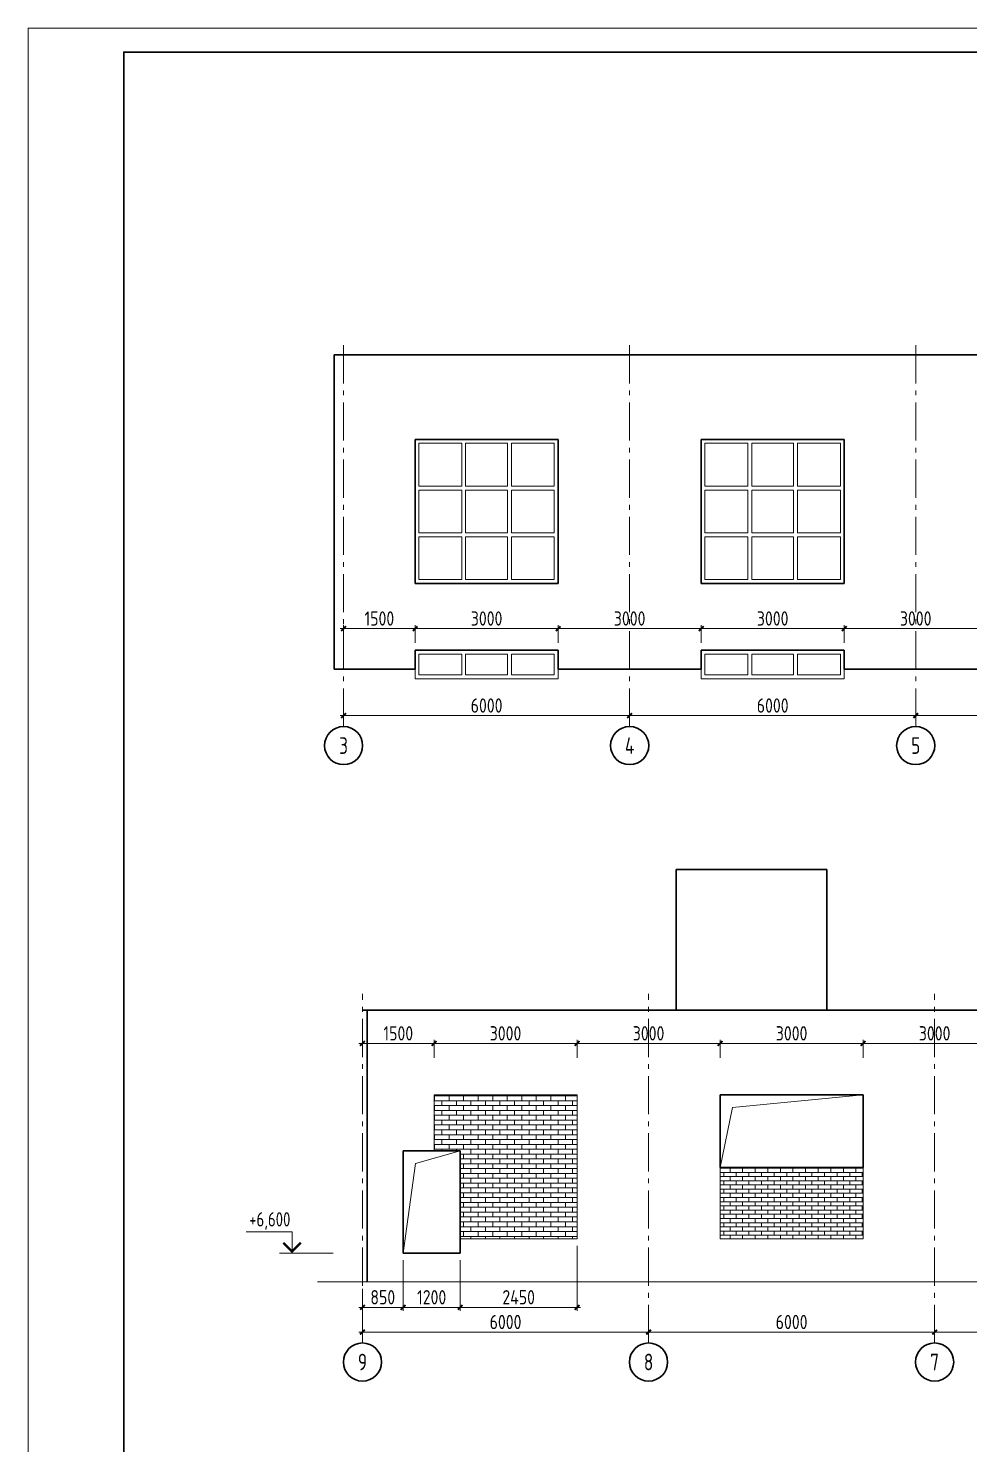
# Model space of a CAD drawing. Extents: x -965262 to 1142518, y -357520 to 71675.
# Drawn here: x 1058418 to 1078141, y -210388 to -180688 of the extents above; entities that cross this region are included whole.
import ezdxf

# ---------------------------------------------------------------- set-up
doc = ezdxf.new("R2010")
doc.units = 0
doc.header["$LTSCALE"] = 10
doc.linetypes.add('GOST2.303 6', pattern=[12, 8, -1.5, 1, -1.5])
doc.layers.get('0').update_dxf_attribs({"linetype": 'CONTINUOUS', "lineweight": 30})
doc.layers.get('Defpoints').update_dxf_attribs({"linetype": 'CONTINUOUS'})
doc.styles.add('GOST 2.304', font='isocpeur.ttf', dxfattribs={"width": 0.75, "height": 250})
doc.styles.add('ГОСТ 2м', font='isocpeur.ttf', dxfattribs={"width": 0.8, "height": 250})
doc.dimstyles.new('ГОСТ 2м', dxfattribs={"dimtxt": 250, "dimasz": 100, "dimexe": 75, "dimexo": 150, "dimgap": 62.5, "dimtad": 1, "dimdec": 0, "dimtxsty": 'ГОСТ 2м', "dimblk": 'ARCHTICK', "dimcen": 150, "dimdle": 75, "dimclrd": 256, "dimclre": 256, "dimclrt": 256, "dimadec": 0, "dimazin": 0, "dimtfac": 1, "dimtdec": 0, "dimtmove": 0, "dimatfit": 3, "dimldrblk": 'OBLIQUE', "dimfxl": 1, "dimlwd": 15, "dimlwe": 15, "dimarcsym": 0})

# ---------------------------------------------------------------- blocks, each defined once
blk = doc.blocks.new('_ArchTick')
at = {"color": 0, "linetype": 'ByBlock', "lineweight": 0, "const_width": 0.4}
blk.add_lwpolyline([(-0.5, -0.5), (0.5, 0.5)], dxfattribs=at)
blk = doc.blocks.new('*D2368')
at = {"lineweight": 15, "transparency": 16777216}
for p, q in [((1076955, -195110), (1083105, -195110)), ((1077030, -195126), (1077030, -195185)), ((1083030, -195126), (1083030, -195185))]:
    blk.add_line(p, q, dxfattribs=at)
at = {"layer": 'Defpoints', "color": 0, "lineweight": 15, "transparency": 16777216}
for p in [(1077030, -194976), (1083030, -194976), (1083030, -195110)]:
    blk.add_point(p, dxfattribs=at)
at = {"lineweight": 15, "transparency": 16777216, "xscale": 100, "yscale": 100, "zscale": 100, "rotation": 180}
blk.add_blockref('_ArchTick', (1077030, -195110), dxfattribs=at)
at = {"lineweight": 15, "transparency": 16777216, "xscale": 100, "yscale": 100, "zscale": 100}
blk.add_blockref('_ArchTick', (1083030, -195110), dxfattribs=at)
at = {"lineweight": 15, "transparency": 16777216, "insert": (1080030, -194898), "char_height": 250, "attachment_point": 5, "style": 'ГОСТ 2м'}
blk.add_mtext('{\\H1.2x;6000}', dxfattribs=at)
blk = doc.blocks.new('_Oblique')
at = {"color": 0, "linetype": 'ByBlock', "lineweight": -2}
blk.add_line((-0.5, -0.5), (0.5, 0.5), dxfattribs=at)
blk = doc.blocks.new('*D2369')
at = {"lineweight": 15, "transparency": 16777216}
for p, q in [((1070955, -195110), (1077105, -195110)), ((1071030, -195126), (1071030, -195185)), ((1077030, -195126), (1077030, -195185))]:
    blk.add_line(p, q, dxfattribs=at)
at = {"layer": 'Defpoints', "color": 0, "lineweight": 15, "transparency": 16777216}
for p in [(1071030, -194976), (1077030, -194976), (1077030, -195110)]:
    blk.add_point(p, dxfattribs=at)
at = {"lineweight": 15, "transparency": 16777216, "xscale": 100, "yscale": 100, "zscale": 100, "rotation": 180}
blk.add_blockref('_ArchTick', (1071030, -195110), dxfattribs=at)
at = {"lineweight": 15, "transparency": 16777216, "xscale": 100, "yscale": 100, "zscale": 100}
blk.add_blockref('_ArchTick', (1077030, -195110), dxfattribs=at)
at = {"lineweight": 15, "transparency": 16777216, "insert": (1074030, -194898), "char_height": 250, "attachment_point": 5, "style": 'ГОСТ 2м'}
blk.add_mtext('{\\H1.2x;6000}', dxfattribs=at)
blk = doc.blocks.new('*D2370')
at = {"lineweight": 15, "transparency": 16777216}
for p, q in [((1064955, -195110), (1071105, -195110)), ((1065030, -195126), (1065030, -195185)), ((1071030, -195126), (1071030, -195185))]:
    blk.add_line(p, q, dxfattribs=at)
at = {"layer": 'Defpoints', "color": 0, "lineweight": 15, "transparency": 16777216}
for p in [(1065030, -194976), (1071030, -194976), (1071030, -195110)]:
    blk.add_point(p, dxfattribs=at)
at = {"lineweight": 15, "transparency": 16777216, "xscale": 100, "yscale": 100, "zscale": 100, "rotation": 180}
blk.add_blockref('_ArchTick', (1065030, -195110), dxfattribs=at)
at = {"lineweight": 15, "transparency": 16777216, "xscale": 100, "yscale": 100, "zscale": 100}
blk.add_blockref('_ArchTick', (1071030, -195110), dxfattribs=at)
at = {"lineweight": 15, "transparency": 16777216, "insert": (1068030, -194898), "char_height": 250, "attachment_point": 5, "style": 'ГОСТ 2м'}
blk.add_mtext('{\\H1.2x;6000}', dxfattribs=at)
blk = doc.blocks.new('*D2406')
at = {"lineweight": 15, "transparency": 16777216}
for p, q in [((1064955, -193284), (1066605, -193284)), ((1065030, -193586), (1065030, -193209)), ((1066530, -193586), (1066530, -193209))]:
    blk.add_line(p, q, dxfattribs=at)
at = {"layer": 'Defpoints', "color": 0, "lineweight": 15, "transparency": 16777216}
for p in [(1066530, -193284), (1065030, -193736), (1066530, -193736, 0)]:
    blk.add_point(p, dxfattribs=at)
at = {"lineweight": 15, "transparency": 16777216, "xscale": 100, "yscale": 100, "zscale": 100, "rotation": 180}
blk.add_blockref('_ArchTick', (1065030, -193284), dxfattribs=at)
at = {"lineweight": 15, "transparency": 16777216, "xscale": 100, "yscale": 100, "zscale": 100}
blk.add_blockref('_ArchTick', (1066530, -193284), dxfattribs=at)
at = {"lineweight": 15, "transparency": 16777216, "insert": (1065780, -193072), "char_height": 250, "attachment_point": 5, "style": 'ГОСТ 2м'}
blk.add_mtext('{\\H1.2x;1500}', dxfattribs=at)
blk = doc.blocks.new('*D2407')
at = {"lineweight": 15, "transparency": 16777216}
for p, q in [((1066455, -193284), (1069605, -193284)), ((1066530, -193586), (1066530, -193209)), ((1069530, -193586), (1069530, -193209))]:
    blk.add_line(p, q, dxfattribs=at)
at = {"layer": 'Defpoints', "color": 0, "lineweight": 15, "transparency": 16777216}
for p in [(1069530, -193284), (1066530, -193736, 0), (1069530, -193736, 0)]:
    blk.add_point(p, dxfattribs=at)
at = {"lineweight": 15, "transparency": 16777216, "xscale": 100, "yscale": 100, "zscale": 100, "rotation": 180}
blk.add_blockref('_ArchTick', (1066530, -193284), dxfattribs=at)
at = {"lineweight": 15, "transparency": 16777216, "xscale": 100, "yscale": 100, "zscale": 100}
blk.add_blockref('_ArchTick', (1069530, -193284), dxfattribs=at)
at = {"lineweight": 15, "transparency": 16777216, "insert": (1068030, -193072), "char_height": 250, "attachment_point": 5, "style": 'ГОСТ 2м'}
blk.add_mtext('{\\H1.2x;3000}', dxfattribs=at)
blk = doc.blocks.new('*D2408')
at = {"lineweight": 15, "transparency": 16777216}
for p, q in [((1069455, -193284), (1072605, -193284)), ((1069530, -193586), (1069530, -193209)), ((1072530, -193586), (1072530, -193209))]:
    blk.add_line(p, q, dxfattribs=at)
at = {"layer": 'Defpoints', "color": 0, "lineweight": 15, "transparency": 16777216}
for p in [(1072530, -193284), (1069530, -193736, 0), (1072530, -193736, 0)]:
    blk.add_point(p, dxfattribs=at)
at = {"lineweight": 15, "transparency": 16777216, "xscale": 100, "yscale": 100, "zscale": 100, "rotation": 180}
blk.add_blockref('_ArchTick', (1069530, -193284), dxfattribs=at)
at = {"lineweight": 15, "transparency": 16777216, "xscale": 100, "yscale": 100, "zscale": 100}
blk.add_blockref('_ArchTick', (1072530, -193284), dxfattribs=at)
at = {"lineweight": 15, "transparency": 16777216, "insert": (1071030, -193072), "char_height": 250, "attachment_point": 5, "style": 'ГОСТ 2м'}
blk.add_mtext('{\\H1.2x;3000}', dxfattribs=at)
blk = doc.blocks.new('*D2409')
at = {"lineweight": 15, "transparency": 16777216}
for p, q in [((1072455, -193284), (1075605, -193284)), ((1072530, -193586), (1072530, -193209)), ((1075530, -193586), (1075530, -193209))]:
    blk.add_line(p, q, dxfattribs=at)
at = {"layer": 'Defpoints', "color": 0, "lineweight": 15, "transparency": 16777216}
for p in [(1075530, -193284), (1072530, -193736, 0), (1075530, -193736, 0)]:
    blk.add_point(p, dxfattribs=at)
at = {"lineweight": 15, "transparency": 16777216, "xscale": 100, "yscale": 100, "zscale": 100, "rotation": 180}
blk.add_blockref('_ArchTick', (1072530, -193284), dxfattribs=at)
at = {"lineweight": 15, "transparency": 16777216, "xscale": 100, "yscale": 100, "zscale": 100}
blk.add_blockref('_ArchTick', (1075530, -193284), dxfattribs=at)
at = {"lineweight": 15, "transparency": 16777216, "insert": (1074030, -193072), "char_height": 250, "attachment_point": 5, "style": 'ГОСТ 2м'}
blk.add_mtext('{\\H1.2x;3000}', dxfattribs=at)
blk = doc.blocks.new('*D2410')
at = {"lineweight": 15, "transparency": 16777216}
for p, q in [((1075455, -193284), (1078605, -193284)), ((1075530, -193586), (1075530, -193209)), ((1078530, -193586), (1078530, -193209))]:
    blk.add_line(p, q, dxfattribs=at)
at = {"layer": 'Defpoints', "color": 0, "lineweight": 15, "transparency": 16777216}
for p in [(1078530, -193284), (1075530, -193736, 0), (1078530, -193736, 0)]:
    blk.add_point(p, dxfattribs=at)
at = {"lineweight": 15, "transparency": 16777216, "xscale": 100, "yscale": 100, "zscale": 100, "rotation": 180}
blk.add_blockref('_ArchTick', (1075530, -193284), dxfattribs=at)
at = {"lineweight": 15, "transparency": 16777216, "xscale": 100, "yscale": 100, "zscale": 100}
blk.add_blockref('_ArchTick', (1078530, -193284), dxfattribs=at)
at = {"lineweight": 15, "transparency": 16777216, "insert": (1077030, -193072), "char_height": 250, "attachment_point": 5, "style": 'ГОСТ 2м'}
blk.add_mtext('{\\H1.2x;3000}', dxfattribs=at)
blk = doc.blocks.new('*D2371')
at = {"lineweight": 15, "transparency": 16777216}
for p, q in [((1077427, -207562), (1077427, -208121)), ((1083427, -207562), (1083427, -208121)), ((1083502, -208046), (1077352, -208046))]:
    blk.add_line(p, q, dxfattribs=at)
at = {"layer": 'Defpoints', "color": 0, "transparency": 16777216}
for p in [(1077427, -207412), (1083427, -207412), (1077427, -208046)]:
    blk.add_point(p, dxfattribs=at)
at = {"lineweight": 15, "transparency": 16777216, "xscale": 100, "yscale": 100, "zscale": 100, "rotation": 180}
blk.add_blockref('_ArchTick', (1077427, -208046), dxfattribs=at)
at = {"lineweight": 15, "transparency": 16777216, "xscale": 100, "yscale": 100, "zscale": 100}
blk.add_blockref('_ArchTick', (1083427, -208046), dxfattribs=at)
at = {"lineweight": 15, "transparency": 16777216, "insert": (1080427, -207834), "char_height": 250, "attachment_point": 5, "style": 'ГОСТ 2м'}
blk.add_mtext('{\\H1.2x;6000}', dxfattribs=at)
blk = doc.blocks.new('*D2372')
at = {"lineweight": 15, "transparency": 16777216}
for p, q in [((1071427, -207562), (1071427, -208121)), ((1077427, -207562), (1077427, -208121)), ((1077502, -208046), (1071352, -208046))]:
    blk.add_line(p, q, dxfattribs=at)
at = {"layer": 'Defpoints', "color": 0, "transparency": 16777216}
for p in [(1071427, -207412), (1077427, -207412), (1071427, -208046)]:
    blk.add_point(p, dxfattribs=at)
at = {"lineweight": 15, "transparency": 16777216, "xscale": 100, "yscale": 100, "zscale": 100, "rotation": 180}
blk.add_blockref('_ArchTick', (1071427, -208046), dxfattribs=at)
at = {"lineweight": 15, "transparency": 16777216, "xscale": 100, "yscale": 100, "zscale": 100}
blk.add_blockref('_ArchTick', (1077427, -208046), dxfattribs=at)
at = {"lineweight": 15, "transparency": 16777216, "insert": (1074427, -207834), "char_height": 250, "attachment_point": 5, "style": 'ГОСТ 2м'}
blk.add_mtext('{\\H1.2x;6000}', dxfattribs=at)
blk = doc.blocks.new('*D2373')
at = {"lineweight": 15, "transparency": 16777216}
for p, q in [((1065427, -207562), (1065427, -208121)), ((1071427, -207562), (1071427, -208121)), ((1071502, -208046), (1065352, -208046))]:
    blk.add_line(p, q, dxfattribs=at)
at = {"layer": 'Defpoints', "color": 0, "transparency": 16777216}
for p in [(1065427, -207412), (1071427, -207412), (1065427, -208046)]:
    blk.add_point(p, dxfattribs=at)
at = {"lineweight": 15, "transparency": 16777216, "xscale": 100, "yscale": 100, "zscale": 100, "rotation": 180}
blk.add_blockref('_ArchTick', (1065427, -208046), dxfattribs=at)
at = {"lineweight": 15, "transparency": 16777216, "xscale": 100, "yscale": 100, "zscale": 100}
blk.add_blockref('_ArchTick', (1071427, -208046), dxfattribs=at)
at = {"lineweight": 15, "transparency": 16777216, "insert": (1068427, -207834), "char_height": 250, "attachment_point": 5, "style": 'ГОСТ 2м'}
blk.add_mtext('{\\H1.2x;6000}', dxfattribs=at)
blk = doc.blocks.new('*D2376')
at = {"lineweight": 15, "transparency": 16777216}
for p, q in [((1075927, -202291), (1075927, -201914)), ((1078927, -202291), (1078927, -201914)), ((1079002, -201989), (1075852, -201989))]:
    blk.add_line(p, q, dxfattribs=at)
at = {"layer": 'Defpoints', "color": 0, "transparency": 16777216}
for p in [(1075927, -201989), (1075927, -202441, 0), (1078927, -202441, 0)]:
    blk.add_point(p, dxfattribs=at)
at = {"lineweight": 15, "transparency": 16777216, "xscale": 100, "yscale": 100, "zscale": 100, "rotation": 180}
blk.add_blockref('_ArchTick', (1075927, -201989), dxfattribs=at)
at = {"lineweight": 15, "transparency": 16777216, "xscale": 100, "yscale": 100, "zscale": 100}
blk.add_blockref('_ArchTick', (1078927, -201989), dxfattribs=at)
at = {"lineweight": 15, "transparency": 16777216, "insert": (1077427, -201777), "char_height": 250, "attachment_point": 5, "style": 'ГОСТ 2м'}
blk.add_mtext('{\\H1.2x;3000}', dxfattribs=at)
blk = doc.blocks.new('*D2377')
at = {"lineweight": 15, "transparency": 16777216}
for p, q in [((1072927, -202291), (1072927, -201914)), ((1075927, -202291), (1075927, -201914)), ((1076002, -201989), (1072852, -201989))]:
    blk.add_line(p, q, dxfattribs=at)
at = {"layer": 'Defpoints', "color": 0, "transparency": 16777216}
for p in [(1072927, -201989), (1072927, -202441, 0), (1075927, -202441, 0)]:
    blk.add_point(p, dxfattribs=at)
at = {"lineweight": 15, "transparency": 16777216, "xscale": 100, "yscale": 100, "zscale": 100, "rotation": 180}
blk.add_blockref('_ArchTick', (1072927, -201989), dxfattribs=at)
at = {"lineweight": 15, "transparency": 16777216, "xscale": 100, "yscale": 100, "zscale": 100}
blk.add_blockref('_ArchTick', (1075927, -201989), dxfattribs=at)
at = {"lineweight": 15, "transparency": 16777216, "insert": (1074427, -201777), "char_height": 250, "attachment_point": 5, "style": 'ГОСТ 2м'}
blk.add_mtext('{\\H1.2x;3000}', dxfattribs=at)
blk = doc.blocks.new('*D2378')
at = {"lineweight": 15, "transparency": 16777216}
for p, q in [((1069927, -202291), (1069927, -201914)), ((1072927, -202291), (1072927, -201914)), ((1073002, -201989), (1069852, -201989))]:
    blk.add_line(p, q, dxfattribs=at)
at = {"layer": 'Defpoints', "color": 0, "transparency": 16777216}
for p in [(1069927, -201989), (1069927, -202441, 0), (1072927, -202441, 0)]:
    blk.add_point(p, dxfattribs=at)
at = {"lineweight": 15, "transparency": 16777216, "xscale": 100, "yscale": 100, "zscale": 100, "rotation": 180}
blk.add_blockref('_ArchTick', (1069927, -201989), dxfattribs=at)
at = {"lineweight": 15, "transparency": 16777216, "xscale": 100, "yscale": 100, "zscale": 100}
blk.add_blockref('_ArchTick', (1072927, -201989), dxfattribs=at)
at = {"lineweight": 15, "transparency": 16777216, "insert": (1071427, -201777), "char_height": 250, "attachment_point": 5, "style": 'ГОСТ 2м'}
blk.add_mtext('{\\H1.2x;3000}', dxfattribs=at)
blk = doc.blocks.new('*D2379')
at = {"lineweight": 15, "transparency": 16777216}
for p, q in [((1066927, -202291), (1066927, -201914)), ((1069927, -202291), (1069927, -201914)), ((1070002, -201989), (1066852, -201989))]:
    blk.add_line(p, q, dxfattribs=at)
at = {"layer": 'Defpoints', "color": 0, "transparency": 16777216}
for p in [(1066927, -201989), (1066927, -202441, 0), (1069927, -202441, 0)]:
    blk.add_point(p, dxfattribs=at)
at = {"lineweight": 15, "transparency": 16777216, "xscale": 100, "yscale": 100, "zscale": 100, "rotation": 180}
blk.add_blockref('_ArchTick', (1066927, -201989), dxfattribs=at)
at = {"lineweight": 15, "transparency": 16777216, "xscale": 100, "yscale": 100, "zscale": 100}
blk.add_blockref('_ArchTick', (1069927, -201989), dxfattribs=at)
at = {"lineweight": 15, "transparency": 16777216, "insert": (1068427, -201777), "char_height": 250, "attachment_point": 5, "style": 'ГОСТ 2м'}
blk.add_mtext('{\\H1.2x;3000}', dxfattribs=at)
blk = doc.blocks.new('*D2380')
at = {"lineweight": 15, "transparency": 16777216}
for p, q in [((1065427, -202229), (1065427, -201914)), ((1066927, -202291), (1066927, -201914)), ((1067002, -201989), (1065352, -201989))]:
    blk.add_line(p, q, dxfattribs=at)
at = {"layer": 'Defpoints', "color": 0, "transparency": 16777216}
for p in [(1065427, -201989), (1065427, -202379), (1066927, -202441, 0)]:
    blk.add_point(p, dxfattribs=at)
at = {"lineweight": 15, "transparency": 16777216, "xscale": 100, "yscale": 100, "zscale": 100, "rotation": 180}
blk.add_blockref('_ArchTick', (1065427, -201989), dxfattribs=at)
at = {"lineweight": 15, "transparency": 16777216, "xscale": 100, "yscale": 100, "zscale": 100}
blk.add_blockref('_ArchTick', (1066927, -201989), dxfattribs=at)
at = {"lineweight": 15, "transparency": 16777216, "insert": (1066177, -201777), "char_height": 250, "attachment_point": 5, "style": 'ГОСТ 2м'}
blk.add_mtext('{\\H1.2x;1500}', dxfattribs=at)
blk = doc.blocks.new('*D2404')
at = {"lineweight": 15, "transparency": 16777216}
for p, q in [((1065427, -207139), (1065427, -207602)), ((1066277, -207139), (1066277, -207602)), ((1065352, -207527), (1066352, -207527))]:
    blk.add_line(p, q, dxfattribs=at)
at = {"layer": 'Defpoints', "color": 0, "transparency": 16777216}
for p in [(1065427, -206989), (1066277, -206989), (1066277, -207527)]:
    blk.add_point(p, dxfattribs=at)
at = {"lineweight": 15, "transparency": 16777216, "xscale": 100, "yscale": 100, "zscale": 100, "rotation": 180}
blk.add_blockref('_ArchTick', (1065427, -207527), dxfattribs=at)
at = {"lineweight": 15, "transparency": 16777216, "xscale": 100, "yscale": 100, "zscale": 100}
blk.add_blockref('_ArchTick', (1066277, -207527), dxfattribs=at)
at = {"lineweight": 15, "transparency": 16777216, "insert": (1065852, -207315), "char_height": 250, "attachment_point": 5, "style": 'ГОСТ 2м'}
blk.add_mtext('{\\H1.2x;850}', dxfattribs=at)
blk = doc.blocks.new('*D2405')
at = {"lineweight": 15, "transparency": 16777216}
for p, q in [((1066277, -206539), (1066277, -207602)), ((1067477, -206539), (1067477, -207602)), ((1066202, -207527), (1067552, -207527))]:
    blk.add_line(p, q, dxfattribs=at)
at = {"layer": 'Defpoints', "color": 0, "transparency": 16777216}
for p in [(1066277, -206389), (1067477, -206389), (1067477, -207527)]:
    blk.add_point(p, dxfattribs=at)
at = {"lineweight": 15, "transparency": 16777216, "xscale": 100, "yscale": 100, "zscale": 100, "rotation": 180}
blk.add_blockref('_ArchTick', (1066277, -207527), dxfattribs=at)
at = {"lineweight": 15, "transparency": 16777216, "xscale": 100, "yscale": 100, "zscale": 100}
blk.add_blockref('_ArchTick', (1067477, -207527), dxfattribs=at)
at = {"lineweight": 15, "transparency": 16777216, "insert": (1066877, -207315), "char_height": 250, "attachment_point": 5, "style": 'ГОСТ 2м'}
blk.add_mtext('{\\H1.2x;1200}', dxfattribs=at)
blk = doc.blocks.new('*D2367')
at = {"lineweight": 15, "transparency": 16777216}
for p, q in [((1069927, -206239), (1069927, -207602)), ((1067477, -207139), (1067477, -207602)), ((1067402, -207527), (1070002, -207527))]:
    blk.add_line(p, q, dxfattribs=at)
at = {"layer": 'Defpoints', "color": 0, "transparency": 16777216}
for p in [(1069927, -206089, 0), (1067477, -206989), (1069927, -207527)]:
    blk.add_point(p, dxfattribs=at)
at = {"lineweight": 15, "transparency": 16777216, "xscale": 100, "yscale": 100, "zscale": 100, "rotation": 180}
blk.add_blockref('_ArchTick', (1067477, -207527), dxfattribs=at)
at = {"lineweight": 15, "transparency": 16777216, "xscale": 100, "yscale": 100, "zscale": 100}
blk.add_blockref('_ArchTick', (1069927, -207527), dxfattribs=at)
at = {"lineweight": 15, "transparency": 16777216, "insert": (1068702, -207315), "char_height": 250, "attachment_point": 5, "style": 'ГОСТ 2м'}
blk.add_mtext('{\\H1.2x;2450}', dxfattribs=at)

msp = doc.modelspace()

# ---------------------------------------------------------------- hatches: boundary and pattern name
at = {"lineweight": 15, "ltscale": 200}
h = msp.add_hatch(dxfattribs=at)
h.set_pattern_fill('AR-BRSTD', color=256, scale=1.5, style=0)
h.set_pattern_definition([(0, (-98921.64, -1841595.3), (0, 101.6127), []), (90, (-98921.64, -1841595.3), (-152.4, 101.6127), [101.6127, -101.6127])])
h.paths.add_polyline_path([(1067476.5, -204239.1), (1066926.5, -204395.2), (1066926.5, -204839.1), (1067476.5, -204839.1)], flags=16)
h.paths.add_polyline_path([(1067476.5, -204239.1), (1066926.5, -204239.1), (1066926.5, -204395.2)], flags=16)
h.paths.add_polyline_path([(1067476.5, -204839.1), (1066926.5, -204839.1), (1066926.5, -204889.1), (1067300.3, -204889.1)], flags=16)
h.paths.add_polyline_path([(1067476.5, -204839.1), (1067300.3, -204889.1), (1067476.5, -204889.1)], flags=0)
h.paths.add_polyline_path([(1067476.5, -204889.1), (1066926.5, -204889.1), (1066926.5, -206088.9), (1067476.5, -206088.9)], flags=16)
h.paths.add_polyline_path([(1066926.5, -206088.9), (1069926.5, -206088.9), (1069926.5, -203068.9), (1066926.5, -203068.9)])
h = msp.add_hatch(dxfattribs=at)
h.set_pattern_fill('AR-BRSTD', color=256, scale=1.3, style=0)
h.set_pattern_definition([(0, (1029020.525, -170877.12), (0, 88.06434), []), (90, (1029020.52, -170877.12), (-132.08, 88.06434), [88.06434, -88.06434])])
h.paths.add_polyline_path([(1075926.5, -204588.9), (1072926.5, -204588.9), (1072926.5, -206088.9), (1075926.5, -206088.9)])

# ---------------------------------------------------------------- linework, layer by layer
at = {"linetype": 'GOST2.303 6', "lineweight": 9, "ltscale": 10}
for p, q in [((1065030.1, -195338.5, 9801.8), (1065030.1, -187194.5, 9801.8)), ((1071030.1, -195338.5, 9801.8), (1071030.1, -187194.5, 9801.8)), ((1077030.1, -195338.5, 9801.8), (1077030.1, -187194.5, 9801.8)), ((1065426.5, -208274.1, 9801.8), (1065426.5, -200947.1, 9801.8)), ((1071426.5, -208274.1, 9801.8), (1071426.5, -200947.1, 9801.8)), ((1077426.5, -208274.1, 9801.8), (1077426.5, -200947.1, 9801.8))]:
    msp.add_line(p, q, dxfattribs=at)
at = {"ltscale": 2}
for p, q in [((1064830.1, -187536.3, 9801.8), (1101030.1, -187536.3, 9801.8)), ((1064830.1, -187536.3, 9801.8), (1064830.1, -194136.3, 9801.8)), ((1072006.5, -198340.6, 9801.8), (1072006.5, -201288.9, 9801.8)), ((1075166.5, -198340.6, 9801.8), (1075166.5, -201288.9, 9801.8)), ((1101626.5, -201288.9, 9801.8), (1065426.5, -201288.9, 9801.8)), ((1065526.5, -201288.9, 9801.8), (1065526.5, -206989.1, 9801.8))]:
    msp.add_line(p, q, dxfattribs=at)
for p, q in [((1069530.1, -189316.3, 9801.8), (1066530.1, -189316.3, 9801.8)), ((1066530.1, -189316.3, 9801.8), (1066530.1, -192336.3, 9801.8)), ((1069530.1, -192336.3, 9801.8), (1069530.1, -189316.3, 9801.8)), ((1075530.1, -189316.3, 9801.8), (1072530.1, -189316.3, 9801.8)), ((1072530.1, -189316.3, 9801.8), (1072530.1, -192336.3, 9801.8)), ((1075530.1, -192336.3, 9801.8), (1075530.1, -189316.3, 9801.8)), ((1066530.1, -192336.3, 9801.8), (1069530.1, -192336.3, 9801.8)), ((1072530.1, -192336.3, 9801.8), (1075530.1, -192336.3, 9801.8)), ((1066530.1, -193736.3, 9801.8), (1066530.1, -194136.3, 9801.8)), ((1066530.1, -193736.3, 9801.8), (1069530.1, -193736.3, 9801.8)), ((1069530.1, -193736.3, 9801.8), (1069530.1, -194136.3, 9801.8)), ((1072530.1, -193736.3, 9801.8), (1072530.1, -194136.3, 9801.8)), ((1072530.1, -193736.3, 9801.8), (1075530.1, -193736.3, 9801.8)), ((1075530.1, -193736.3, 9801.8), (1075530.1, -194136.3, 9801.8))]:
    msp.add_line(p, q)
at = {"lineweight": 0}
for p, q in [((1066610.1, -189396.3, 9801.8), (1066610.1, -190296.3, 9801.8)), ((1067510.1, -189396.3, 9801.8), (1066610.1, -189396.3, 9801.8)), ((1067510.1, -189396.3, 9801.8), (1067510.1, -190296.3, 9801.8)), ((1068470.1, -189396.3, 9801.8), (1067590.1, -189396.3, 9801.8)), ((1067590.1, -189396.3, 9801.8), (1067590.1, -190296.3, 9801.8)), ((1068470.1, -189396.3, 9801.8), (1068470.1, -190296.3, 9801.8)), ((1069450.1, -189396.3, 9801.8), (1068550.1, -189396.3, 9801.8)), ((1068550.1, -189396.3, 9801.8), (1068550.1, -190296.3, 9801.8)), ((1069450.1, -190296.3, 9801.8), (1069450.1, -189396.3, 9801.8)), ((1072610.1, -189396.3, 9801.8), (1072610.1, -190296.3, 9801.8)), ((1073510.1, -189396.3, 9801.8), (1072610.1, -189396.3, 9801.8)), ((1073510.1, -189396.3, 9801.8), (1073510.1, -190296.3, 9801.8)), ((1074470.1, -189396.3, 9801.8), (1073590.1, -189396.3, 9801.8)), ((1073590.1, -189396.3, 9801.8), (1073590.1, -190296.3, 9801.8)), ((1074470.1, -189396.3, 9801.8), (1074470.1, -190296.3, 9801.8)), ((1075450.1, -189396.3, 9801.8), (1074550.1, -189396.3, 9801.8)), ((1074550.1, -189396.3, 9801.8), (1074550.1, -190296.3, 9801.8)), ((1075450.1, -190296.3, 9801.8), (1075450.1, -189396.3, 9801.8)), ((1067510.1, -190296.3, 9801.8), (1066610.1, -190296.3, 9801.8)), ((1066610.1, -190376.3, 9801.8), (1066610.1, -191276.3, 9801.8)), ((1067510.1, -190376.3, 9801.8), (1066610.1, -190376.3, 9801.8)), ((1067510.1, -190376.3, 9801.8), (1067510.1, -191276.3, 9801.8)), ((1068470.1, -190296.3, 9801.8), (1067590.1, -190296.3, 9801.8)), ((1068470.1, -190376.3, 9801.8), (1067590.1, -190376.3, 9801.8)), ((1067590.1, -190376.3, 9801.8), (1067590.1, -191276.3, 9801.8)), ((1068470.1, -190376.3, 9801.8), (1068470.1, -191276.3, 9801.8)), ((1069450.1, -190296.3, 9801.8), (1068550.1, -190296.3, 9801.8)), ((1069450.1, -190376.3, 9801.8), (1068550.1, -190376.3, 9801.8)), ((1068550.1, -190376.3, 9801.8), (1068550.1, -191276.3, 9801.8)), ((1069450.1, -191276.3, 9801.8), (1069450.1, -190376.3, 9801.8)), ((1073510.1, -190296.3, 9801.8), (1072610.1, -190296.3, 9801.8)), ((1072610.1, -190376.3, 9801.8), (1072610.1, -191276.3, 9801.8)), ((1073510.1, -190376.3, 9801.8), (1072610.1, -190376.3, 9801.8)), ((1073510.1, -190376.3, 9801.8), (1073510.1, -191276.3, 9801.8)), ((1074470.1, -190296.3, 9801.8), (1073590.1, -190296.3, 9801.8)), ((1074470.1, -190376.3, 9801.8), (1073590.1, -190376.3, 9801.8)), ((1073590.1, -190376.3, 9801.8), (1073590.1, -191276.3, 9801.8)), ((1074470.1, -190376.3, 9801.8), (1074470.1, -191276.3, 9801.8)), ((1075450.1, -190296.3, 9801.8), (1074550.1, -190296.3, 9801.8)), ((1075450.1, -190376.3, 9801.8), (1074550.1, -190376.3, 9801.8)), ((1074550.1, -190376.3, 9801.8), (1074550.1, -191276.3, 9801.8)), ((1075450.1, -191276.3, 9801.8), (1075450.1, -190376.3, 9801.8)), ((1067510.1, -191276.3, 9801.8), (1066610.1, -191276.3, 9801.8)), ((1066610.1, -191356.3, 9801.8), (1066610.1, -192256.3, 9801.8)), ((1067510.1, -191356.3, 9801.8), (1066610.1, -191356.3, 9801.8)), ((1067510.1, -191356.3, 9801.8), (1067510.1, -192256.3, 9801.8)), ((1068470.1, -191276.3, 9801.8), (1067590.1, -191276.3, 9801.8)), ((1068470.1, -191356.3, 9801.8), (1067590.1, -191356.3, 9801.8)), ((1067590.1, -191356.3, 9801.8), (1067590.1, -192256.3, 9801.8)), ((1068470.1, -191356.3, 9801.8), (1068470.1, -192256.3, 9801.8)), ((1069450.1, -191276.3, 9801.8), (1068550.1, -191276.3, 9801.8)), ((1069450.1, -191356.3, 9801.8), (1068550.1, -191356.3, 9801.8)), ((1068550.1, -191356.3, 9801.8), (1068550.1, -192256.3, 9801.8)), ((1069450.1, -192256.3, 9801.8), (1069450.1, -191356.3, 9801.8)), ((1073510.1, -191276.3, 9801.8), (1072610.1, -191276.3, 9801.8)), ((1072610.1, -191356.3, 9801.8), (1072610.1, -192256.3, 9801.8)), ((1073510.1, -191356.3, 9801.8), (1072610.1, -191356.3, 9801.8)), ((1073510.1, -191356.3, 9801.8), (1073510.1, -192256.3, 9801.8)), ((1074470.1, -191276.3, 9801.8), (1073590.1, -191276.3, 9801.8)), ((1074470.1, -191356.3, 9801.8), (1073590.1, -191356.3, 9801.8)), ((1073590.1, -191356.3, 9801.8), (1073590.1, -192256.3, 9801.8)), ((1074470.1, -191356.3, 9801.8), (1074470.1, -192256.3, 9801.8)), ((1075450.1, -191276.3, 9801.8), (1074550.1, -191276.3, 9801.8)), ((1075450.1, -191356.3, 9801.8), (1074550.1, -191356.3, 9801.8)), ((1074550.1, -191356.3, 9801.8), (1074550.1, -192256.3, 9801.8)), ((1075450.1, -192256.3, 9801.8), (1075450.1, -191356.3, 9801.8)), ((1066610.1, -192256.3, 9801.8), (1067510.1, -192256.3, 9801.8)), ((1067590.1, -192256.3, 9801.8), (1068470.1, -192256.3, 9801.8)), ((1068550.1, -192256.3, 9801.8), (1069450.1, -192256.3, 9801.8)), ((1072610.1, -192256.3, 9801.8), (1073510.1, -192256.3, 9801.8)), ((1073590.1, -192256.3, 9801.8), (1074470.1, -192256.3, 9801.8)), ((1074550.1, -192256.3, 9801.8), (1075450.1, -192256.3, 9801.8)), ((1066610.1, -193818.8, 9801.8), (1066610.1, -193936.3, 9801.8)), ((1066610.1, -193818.8, 9801.8), (1067510.1, -193818.8, 9801.8)), ((1067510.1, -193818.8, 9801.8), (1067510.1, -193936.3, 9801.8)), ((1067590.1, -193818.8, 9801.8), (1067590.1, -193936.3, 9801.8)), ((1067590.1, -193818.8, 9801.8), (1068470.1, -193818.8, 9801.8)), ((1068470.1, -193818.8, 9801.8), (1068470.1, -193936.3, 9801.8)), ((1068550.1, -193818.8, 9801.8), (1068550.1, -193936.3, 9801.8)), ((1068550.1, -193818.8, 9801.8), (1069450.1, -193818.8, 9801.8)), ((1069450.1, -193818.8, 9801.8), (1069450.1, -193936.3, 9801.8)), ((1072610.1, -193818.8, 9801.8), (1072610.1, -193936.3, 9801.8)), ((1072610.1, -193818.8, 9801.8), (1073510.1, -193818.8, 9801.8)), ((1073510.1, -193818.8, 9801.8), (1073510.1, -193936.3, 9801.8)), ((1073590.1, -193818.8, 9801.8), (1073590.1, -193936.3, 9801.8)), ((1073590.1, -193818.8, 9801.8), (1074470.1, -193818.8, 9801.8)), ((1074470.1, -193818.8, 9801.8), (1074470.1, -193936.3, 9801.8)), ((1074550.1, -193818.8, 9801.8), (1074550.1, -193936.3, 9801.8)), ((1074550.1, -193818.8, 9801.8), (1075450.1, -193818.8, 9801.8)), ((1075450.1, -193818.8, 9801.8), (1075450.1, -193936.3, 9801.8)), ((1066926.5, -204239.1, 9801.8), (1066926.5, -203068.9, 9801.8)), ((1066926.5, -203068.9, 9801.8), (1069926.5, -203068.9, 9801.8)), ((1069926.5, -203068.9, 9801.8), (1069926.5, -206088.9, 9801.8)), ((1067476.5, -206088.9, 9801.8), (1069926.5, -206088.9, 9801.8))]:
    msp.add_line(p, q, dxfattribs=at)
at = {"lineweight": 0, "ltscale": 500}
for p, q in [((1066610.1, -193936.3, 9801.8), (1066610.1, -194253.8, 9801.8)), ((1067510.1, -193936.3, 9801.8), (1067510.1, -194253.8, 9801.8)), ((1067590.1, -193936.3, 9801.8), (1067590.1, -194253.8, 9801.8)), ((1068470.1, -193936.3, 9801.8), (1068470.1, -194253.8, 9801.8)), ((1068550.1, -193936.3, 9801.8), (1068550.1, -194253.8, 9801.8)), ((1069450.1, -193936.3, 9801.8), (1069450.1, -194253.8, 9801.8)), ((1072610.1, -193936.3, 9801.8), (1072610.1, -194253.8, 9801.8)), ((1073510.1, -193936.3, 9801.8), (1073510.1, -194253.8, 9801.8)), ((1073590.1, -193936.3, 9801.8), (1073590.1, -194253.8, 9801.8)), ((1074470.1, -193936.3, 9801.8), (1074470.1, -194253.8, 9801.8)), ((1074550.1, -193936.3, 9801.8), (1074550.1, -194253.8, 9801.8)), ((1075450.1, -193936.3, 9801.8), (1075450.1, -194253.8, 9801.8)), ((1066530.1, -194136.3, 9801.8), (1066530.1, -194336.3, 9801.8)), ((1069530.1, -194136.3, 9801.8), (1069530.1, -194336.3, 9801.8)), ((1072530.1, -194136.3, 9801.8), (1072530.1, -194336.3, 9801.8)), ((1075530.1, -194136.3, 9801.8), (1075530.1, -194336.3, 9801.8)), ((1066530.1, -194336.3, 9801.8), (1069530.1, -194336.3, 9801.8)), ((1066610.1, -194253.8, 9801.8), (1067510.1, -194253.8, 9801.8)), ((1067590.1, -194253.8, 9801.8), (1068470.1, -194253.8, 9801.8)), ((1068550.1, -194253.8, 9801.8), (1069450.1, -194253.8, 9801.8)), ((1072530.1, -194336.3, 9801.8), (1075530.1, -194336.3, 9801.8)), ((1072610.1, -194253.8, 9801.8), (1073510.1, -194253.8, 9801.8)), ((1073590.1, -194253.8, 9801.8), (1074470.1, -194253.8, 9801.8)), ((1074550.1, -194253.8, 9801.8), (1075450.1, -194253.8, 9801.8))]:
    msp.add_line(p, q, dxfattribs=at)
at = {"ltscale": 200}
for p, q in [((1066530.1, -194136.3, 9801.8), (1064830.1, -194136.3, 9801.8)), ((1072530.1, -194136.3, 9801.8), (1069530.1, -194136.3, 9801.8)), ((1078530.1, -194136.3, 9801.8), (1075530.1, -194136.3, 9801.8)), ((1072006.5, -198340.6, 9801.8), (1075166.5, -198340.6, 9801.8))]:
    msp.add_line(p, q, dxfattribs=at)
at = {"color": 1, "linetype": 'GOST2.303 6', "lineweight": 0}
for p, q in [((1065030.1, -195338.5, 9801.8), (1065030.1, -194892.5, 9801.8)), ((1071030.1, -195338.5, 9801.8), (1071030.1, -194892.5, 9801.8))]:
    msp.add_line(p, q, dxfattribs=at)
at = {"lineweight": 30}
for p, q in [((1072926.5, -204588.9, 9801.8), (1072926.5, -203068.9, 9801.8)), ((1072926.5, -203068.9, 9801.8), (1075926.5, -203068.9, 9801.8)), ((1075926.5, -203068.9, 9801.8), (1075926.5, -204588.9, 9801.8)), ((1075926.5, -204588.9, 9801.8), (1072926.5, -204588.9, 9801.8))]:
    msp.add_line(p, q, dxfattribs=at)
at = {"lineweight": 30, "ltscale": 200}
for p, q in [((1066276.5, -206389.1, 9801.8), (1066276.5, -204239.1, 9801.8)), ((1066276.5, -204239.1, 9801.8), (1067476.5, -204239.1, 9801.8)), ((1067476.5, -206389.1, 9801.8), (1067476.5, -204239.1, 9801.8)), ((1066276.5, -206389.1, 9801.8), (1067476.5, -206389.1, 9801.8))]:
    msp.add_line(p, q, dxfattribs=at)
at = {"lineweight": 15}
for p, q in [((1072926.5, -206088.9, 9801.8), (1072926.5, -204588.9, 9801.8)), ((1075926.5, -206088.9, 9801.8), (1075926.5, -204588.9, 9801.8)), ((1072926.5, -206088.9, 9801.8), (1075926.5, -206088.9, 9801.8))]:
    msp.add_line(p, q, dxfattribs=at)
at = {"lineweight": 15, "ltscale": 0.3}
for p, q in [((1063949.9, -205943.3, 9801.8), (1062986, -205943.3, 9801.8)), ((1064808.6, -206389.1, 9801.8), (1063684.5, -206389.1, 9801.8))]:
    msp.add_line(p, q, dxfattribs=at)
at = {"lineweight": 15, "ltscale": 15}
msp.add_line((1063949.9, -206389.1, 9801.8), (1063949.9, -205943.3, 9801.8), dxfattribs=at)
at = {"color": 5, "lineweight": 15, "ltscale": 200}
msp.add_line((1064485.5, -206989.1, 9801.8), (1083306.5, -206989.1, 9801.8), dxfattribs=at)
at = {"lineweight": 15, "elevation": 9801.8}
msp.add_lwpolyline([(1058417.6, -240087.8), (1142517.6, -240087.8), (1142517.6, -180687.8), (1058417.6, -180687.8)], close=True, dxfattribs=at)
msp.add_lwpolyline([(1058417.6, -240087.8), (1142517.6, -240087.8), (1142517.6, -180687.8), (1058417.6, -180687.8)], close=True, dxfattribs=at)
at = {"elevation": 9801.8}
msp.add_lwpolyline([(1060417.6, -239587.8), (1142017.6, -239587.8), (1142017.6, -181187.8), (1060417.6, -181187.8)], close=True, dxfattribs=at)
msp.add_lwpolyline([(1060417.6, -239587.8), (1142017.6, -239587.8), (1142017.6, -181187.8), (1060417.6, -181187.8)], close=True, dxfattribs=at)
at = {"lineweight": 15, "ltscale": 200, "elevation": 9801.8}
for points in [[(1072926.5, -204588.9), (1073187.5, -203335.4), (1075926.5, -203068.9)], [(1066276.5, -206389.1), (1066537.5, -204505.6), (1067476.5, -204239.1)]]:
    msp.add_lwpolyline(points, dxfattribs=at)
at = {"lineweight": 15, "const_width": 50, "elevation": 9801.8}
msp.add_lwpolyline([(1064132.2, -206171.4), (1063949.9, -206353.8), (1063767.6, -206171.4)], dxfattribs=at)
for centre in [(1065030.1, -195738.6, 9801.8), (1071030.1, -195738.6, 9801.8), (1077030.1, -195738.6, 9801.8), (1065426.5, -208674.2, 9801.8), (1071426.5, -208674.2, 9801.8), (1077426.5, -208674.2, 9801.8)]:
    msp.add_circle(centre, 400.1)

# ---------------------------------------------------------------- texts
at = {"ltscale": 100, "char_height": 350.1, "width": 800.16, "attachment_point": 5, "style": 'GOST 2.304'}
for s, insert in [('3', (1065030.1, -195738.6, 9801.8)), ('4', (1071030.1, -195738.6, 9801.8)), ('5', (1077030.1, -195738.6, 9801.8)), ('9', (1065426.5, -208674.2, 9801.8)), ('8', (1071426.5, -208674.2, 9801.8)), ('7', (1077426.5, -208674.2, 9801.8))]:
    msp.add_mtext(s, dxfattribs=dict(at, insert=insert))
at = {"lineweight": 15, "insert": (1063050.3, -205529.9, 9801.8), "char_height": 300, "width": 1469.124, "attachment_point": 1, "style": 'GOST 2.304'}
msp.add_mtext('+6,600', dxfattribs=at)

# ---------------------------------------------------------------- dimensions: what is measured, and where the dimension line sits
at = {"lineweight": 15}
for base, p1, p2, picture, middle in [((1066530.1, -193284.5, 9801.8), (1065030.1, -193736.3, 9801.8), (1066530.1, -193736.3, 9801.8), '*D2406', (1065780.1, -193072, 9801.8)), ((1069530.1, -193284.5, 9801.8), (1066530.1, -193736.3, 9801.8), (1069530.1, -193736.3, 9801.8), '*D2407', (1068030.1, -193072, 9801.8)), ((1072530.1, -193284.5, 9801.8), (1069530.1, -193736.3, 9801.8), (1072530.1, -193736.3, 9801.8), '*D2408', (1071030.1, -193072, 9801.8)), ((1075530.1, -193284.5, 9801.8), (1072530.1, -193736.3, 9801.8), (1075530.1, -193736.3, 9801.8), '*D2409', (1074030.1, -193072, 9801.8)), ((1078530.1, -193284.5, 9801.8), (1075530.1, -193736.3, 9801.8), (1078530.1, -193736.3, 9801.8), '*D2410', (1077030.1, -193072, 9801.8)), ((1071030.1, -195110.5, 9801.8), (1065030.1, -194976.5, 9801.8), (1071030.1, -194976.5, 9801.8), '*D2370', (1068030.1, -194898, 9801.8)), ((1077030.1, -195110.5, 9801.8), (1071030.1, -194976.5, 9801.8), (1077030.1, -194976.5, 9801.8), '*D2369', (1074030.1, -194898, 9801.8)), ((1083030.1, -195110.5, 9801.8), (1077030.1, -194976.5, 9801.8), (1083030.1, -194976.5, 9801.8), '*D2368', (1080030.1, -194898, 9801.8))]:
    dim = msp.add_linear_dim(base=base, p1=p1, p2=p2, text='{\\H1.2x;<>}', dimstyle='ГОСТ 2м', override={"dimtxt": 300}, dxfattribs=at)
    dim.commit()
    dim.dimension.update_dxf_attribs({"geometry": picture, "text_midpoint": middle})
for base, p1, p2, picture, middle in [((1065426.5, -201989.5, 9801.8), (1066926.5, -202441.3, 9801.8), (1065426.5, -202378.8, 9801.8), '*D2380', (1066176.5, -201777, 9801.8)), ((1066926.5, -201989.5, 9801.8), (1069926.5, -202441.3, 9801.8), (1066926.5, -202441.3, 9801.8), '*D2379', (1068426.5, -201777, 9801.8)), ((1069926.5, -201989.5, 9801.8), (1072926.5, -202441.3, 9801.8), (1069926.5, -202441.3, 9801.8), '*D2378', (1071426.5, -201777, 9801.8)), ((1072926.5, -201989.5, 9801.8), (1075926.5, -202441.3, 9801.8), (1072926.5, -202441.3, 9801.8), '*D2377', (1074426.5, -201777, 9801.8)), ((1075926.5, -201989.5, 9801.8), (1078926.5, -202441.3, 9801.8), (1075926.5, -202441.3, 9801.8), '*D2376', (1077426.5, -201777, 9801.8)), ((1065426.5, -208046.1, 9801.8), (1071426.5, -207412.1, 9801.8), (1065426.5, -207412.1, 9801.8), '*D2373', (1068426.5, -207833.6, 9801.8)), ((1071426.5, -208046.1, 9801.8), (1077426.5, -207412.1, 9801.8), (1071426.5, -207412.1, 9801.8), '*D2372', (1074426.5, -207833.6, 9801.8)), ((1077426.5, -208046.1, 9801.8), (1083426.5, -207412.1, 9801.8), (1077426.5, -207412.1, 9801.8), '*D2371', (1080426.5, -207833.6, 9801.8))]:
    dim = msp.add_linear_dim(base=base, p1=p1, p2=p2, angle=180, text='{\\H1.2x;<>}', dimstyle='ГОСТ 2м', dxfattribs=at)
    dim.commit()
    dim.dimension.update_dxf_attribs({"geometry": picture, "text_midpoint": middle})
for base, p1, p2, picture, middle in [((1069926.5, -207527, 9801.8), (1067476.5, -206989.1, 9801.8), (1069926.5, -206088.9, 9801.8), '*D2367', (1068701.5, -207314.5, 9801.8)), ((1067476.5, -207527, 9801.8), (1066276.5, -206389.1, 9801.8), (1067476.5, -206389.1, 9801.8), '*D2405', (1066876.5, -207314.5, 9801.8)), ((1066276.5, -207527, 9801.8), (1065426.5, -206989.1, 9801.8), (1066276.5, -206989.1, 9801.8), '*D2404', (1065851.5, -207314.5, 9801.8))]:
    dim = msp.add_linear_dim(base=base, p1=p1, p2=p2, text='{\\H1.2x;<>}', dimstyle='ГОСТ 2м', dxfattribs=at)
    dim.commit()
    dim.dimension.update_dxf_attribs({"geometry": picture, "text_midpoint": middle})

doc.saveas('drawing.dxf')
